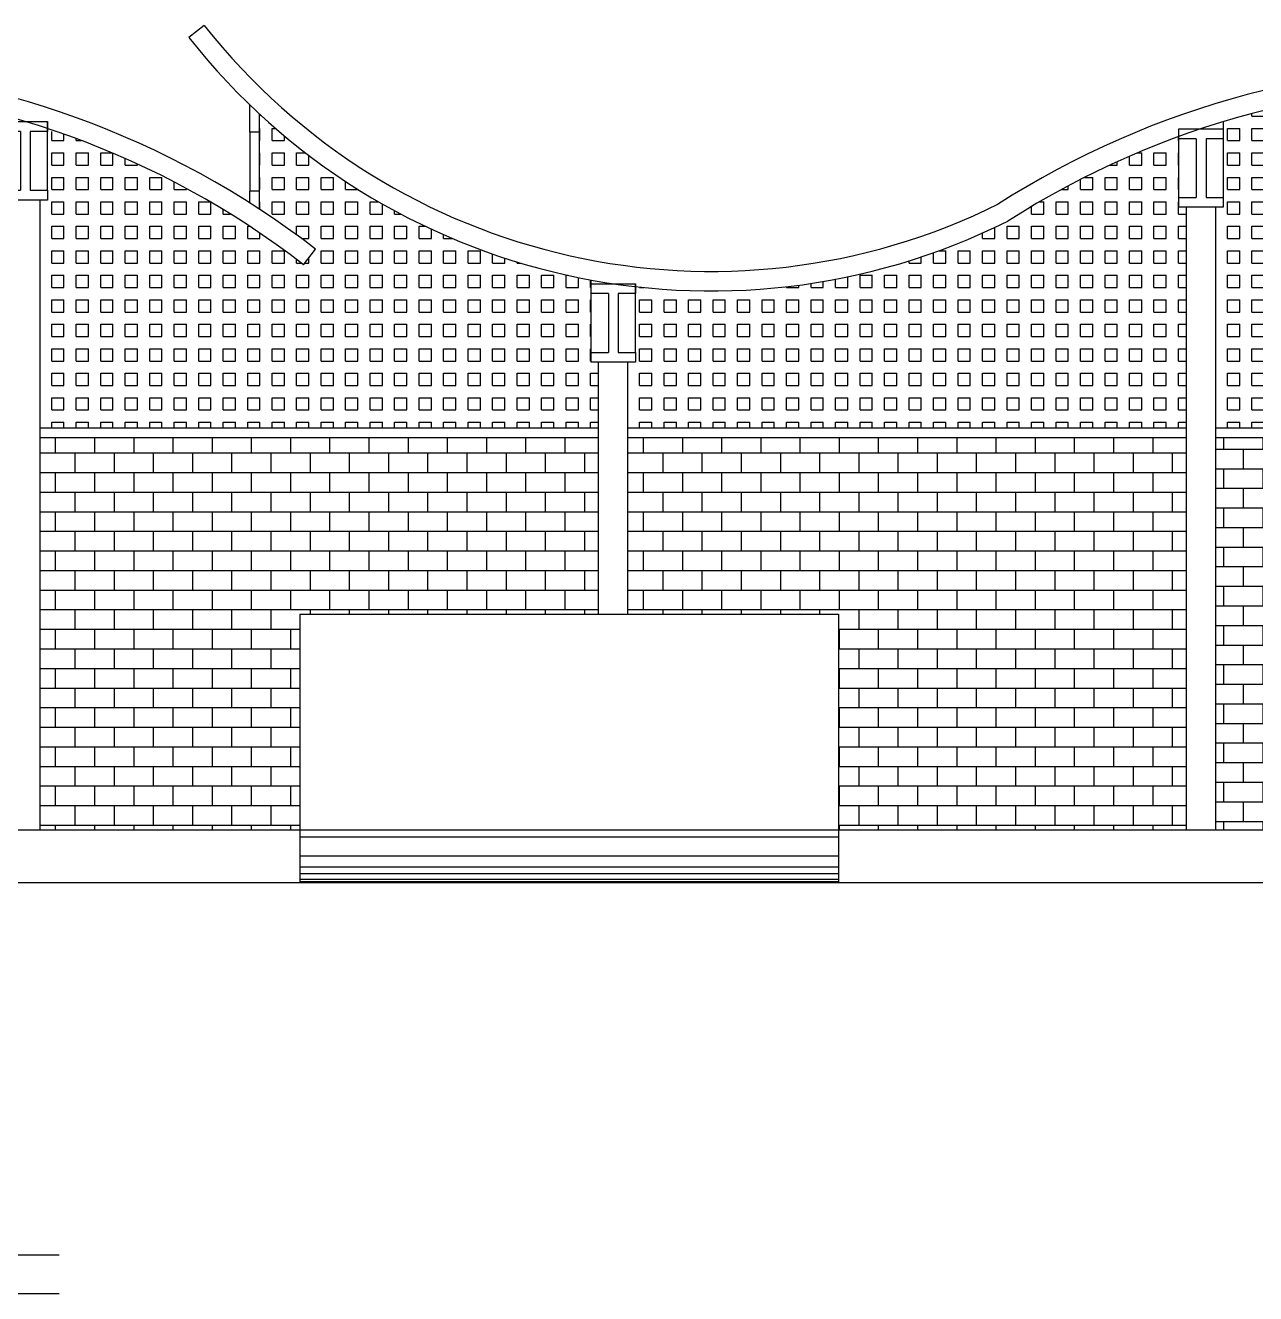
# Model space of a CAD drawing. Header units: metres. Extents: x -28 to 260, y 30 to 125.
# Drawn here: x 219.9 to 232.46, y 108.38 to 121.33 of the extents above; entities that cross this region are included whole.
import ezdxf

# ---------------------------------------------------------------- set-up
doc = ezdxf.new("R2010")
doc.units = ezdxf.units.M
doc.header["$LTSCALE"] = 0.01
doc.header["$MEASUREMENT"] = 0
for name, color, linetype in [('0.1', 2, 'Continuous'), ('0.10', 2, 'Continuous'), ('0.18', 1, 'Continuous'), ('0.20', 7, 'Continuous'), ('0.35', 3, 'Continuous'), ('0.45', 4, 'Continuous'), ('tierra', 9, 'Continuous')]:
    doc.layers.add(name, color=color, linetype=linetype)
pattern_1 = [(360, (262.16984, -61.60051), (3e-17, 0.125), [0.125, -0.125]), (90, (262.16984, -61.60051), (-0.125, 4e-17), [0.125, -0.125])]

# ---------------------------------------------------------------- blocks, each defined once
blk = doc.blocks.new('viga')
at = {"layer": '0.18'}
for p, q in [((-0.038, -0.101), (-0.038, -0.701)), ((0.062, -0.101), (0.062, -0.701))]:
    blk.add_line(p, q, dxfattribs=at)
for points in [[(-0.038, -0.101), (-0.215, -0.101), (-0.215, 0), (0.238, 0), (0.238, -0.101), (0.062, -0.101)], [(0.062, -0.701), (0.238, -0.701), (0.238, -0.801), (-0.215, -0.801), (-0.215, -0.701), (-0.038, -0.701)]]:
    blk.add_lwpolyline(points, dxfattribs=at)

msp = doc.modelspace()

# ---------------------------------------------------------------- hatches: boundary and pattern name
at = {"layer": '0.1'}
h = msp.add_hatch(dxfattribs=at)
h.set_pattern_fill('SQUARE', color=256, angle=360, style=0)
h.set_pattern_definition(pattern_1)
h.paths.add_polyline_path([(237.751, 119.311), (237.675, 119.311), (237.675, 119.412), (237.675, 120.012), (237.675, 120.112), (237.675, 120.198, 0.16141), (232.128, 120.342), (232.128, 119.569), (232.128, 119.469), (232.051, 119.469), (232.051, 117.215), (237.751, 117.215)])
h = msp.add_hatch(dxfattribs=at)
h.set_pattern_fill('SQUARE', color=256, angle=360, style=0)
h.set_pattern_definition(pattern_1)
h.paths.add_polyline_path([(225.751, 117.215), (225.751, 117.888), (225.675, 117.888), (225.675, 117.989), (225.675, 118.727, -0.142229), (222.291, 120.421), (222.291, 120.235), (222.291, 119.635), (222.291, 119.449, -0.019473), (222.863, 119.042), (222.741, 118.883, 0.081933), (220.213, 120.244), (220.128, 120.244), (220.128, 119.644), (220.128, 119.543), (220.051, 119.543), (220.051, 117.215)])
h = msp.add_hatch(dxfattribs=at)
h.set_pattern_fill('SQUARE', color=256, angle=360, style=0)
h.set_pattern_definition(pattern_1)
h.paths.add_polyline_path([(231.751, 119.469), (231.675, 119.469), (231.675, 119.569), (231.675, 120.191, 0.05538), (229.929, 119.328, -0.145184), (226.128, 118.659), (226.128, 117.989), (226.128, 117.888), (226.051, 117.888), (226.051, 117.215), (231.751, 117.215)])
h = msp.add_hatch(dxfattribs=at)
h.set_pattern_fill('AR-B816', color=256, scale=0.025, angle=360, style=0)
h.set_pattern_definition([(360, (290.40978, 240.76124), (5e-17, 0.2), []), (90, (290.40978, 240.76124), (-0.2, 0.2), [0.2, -0.2])])
h.paths.add_polyline_path([(220.051, 113.115), (222.701, 113.115), (222.701, 115.315), (225.751, 115.315), (225.751, 117.115), (220.051, 117.115)])
h.paths.add_polyline_path([(226.051, 115.315), (228.201, 115.315), (228.201, 113.115), (231.751, 113.115), (231.751, 117.115), (226.051, 117.115)])
h = msp.add_hatch(dxfattribs=at)
h.set_pattern_fill('AR-B816', color=256, scale=0.025, angle=180, style=0)
h.set_pattern_definition([(180, (74.12945, 0), (-2e-17, -0.2), []), (270, (74.12945, 0), (0.2, -0.2), [0.2, -0.2])])
h.paths.add_polyline_path([(232.051, 117.115), (232.051, 113.115), (237.751, 113.115), (237.751, 117.115)])
h.paths.add_polyline_path([(238.051, 113.115), (243.751, 113.115), (243.751, 117.115), (238.051, 117.115)])

# ---------------------------------------------------------------- linework, layer by layer
for p, q in [((222.701, 113.115), (222.701, 112.575)), ((228.201, 113.039), (222.701, 113.039)), ((228.201, 113.115), (228.201, 112.575)), ((228.201, 112.845), (222.701, 112.845)), ((228.201, 112.731), (222.701, 112.731)), ((228.201, 112.663), (222.701, 112.663)), ((228.201, 112.606), (222.701, 112.606)), ((228.201, 112.583), (222.701, 112.583))]:
    msp.add_line(p, q, dxfattribs=at)
at = {"layer": '0.10'}
for p, q in [((222.191, 120.235), (222.191, 119.635)), ((222.291, 119.635), (222.291, 120.235))]:
    msp.add_line(p, q, dxfattribs=at)
at = {"layer": '0.18'}
for p, q in [((220.128, 119.644), (220.128, 120.344)), ((232.128, 119.569), (232.128, 120.342)), ((231.675, 119.569), (231.675, 120.27)), ((225.675, 117.989), (225.675, 118.727)), ((226.128, 117.989), (226.128, 118.689)), ((225.751, 117.215), (220.051, 117.215)), ((231.751, 117.215), (226.051, 117.215)), ((237.751, 117.215), (232.051, 117.215)), ((225.751, 117.115), (220.051, 117.115)), ((231.751, 117.115), (226.051, 117.115)), ((237.751, 117.115), (232.051, 117.115)), ((196.105, 108.379), (220.246, 108.379))]:
    msp.add_line(p, q, dxfattribs=at)
at = {"layer": '0.20'}
for p, q in [((222.191, 120.235), (222.191, 120.516)), ((222.291, 120.235), (222.291, 120.421)), ((222.291, 120.235), (222.191, 120.235)), ((222.291, 119.635), (222.191, 119.635)), ((222.191, 119.513), (222.191, 119.635)), ((222.291, 119.449), (222.291, 119.635))]:
    msp.add_line(p, q, dxfattribs=at)
at = {"layer": '0.35'}
for p, q in [((221.727, 121.326), (221.57, 121.202)), ((222.741, 118.883), (222.863, 119.042))]:
    msp.add_line(p, q, dxfattribs=at)
for centre, radius, start, end in [((226.901, 125.401), 6.586, 218.2251, 296.5017), ((226.901, 125.401), 6.786, 218.2251, 296.5017), ((217.354, 111.902), 9.018, 52.3431, 122.6321), ((234.684, 111.902), 9.018, 52.3431, 122.6321), ((217.354, 111.902), 8.818, 52.3431, 122.6321), ((234.684, 111.902), 8.818, 52.3431, 122.6321)]:
    msp.add_arc(centre, radius, start, end, dxfattribs=at)
at = {"layer": '0.45'}
for p, q in [((220.051, 119.543), (219.751, 119.543)), ((220.051, 113.115), (220.051, 119.543)), ((231.751, 113.115), (231.751, 119.469)), ((232.051, 119.469), (231.751, 119.469)), ((232.051, 113.115), (232.051, 119.469)), ((226.051, 117.888), (225.751, 117.888)), ((225.751, 115.315), (225.751, 117.888)), ((226.051, 115.315), (226.051, 117.888)), ((222.701, 115.315), (222.701, 113.115)), ((222.701, 115.315), (228.201, 115.315)), ((228.201, 115.315), (228.201, 113.115))]:
    msp.add_line(p, q, dxfattribs=at)
at = {"layer": 'tierra'}
for p, q in [((197.467, 113.115), (244.347, 113.115)), ((196.801, 112.575), (259.887, 112.575)), ((196.105, 108.774), (220.246, 108.774))]:
    msp.add_line(p, q, dxfattribs=at)

# ---------------------------------------------------------------- block references
at = {"layer": '0.18'}
for p in [(219.889, 120.344), (231.889, 120.27), (225.889, 118.689)]:
    msp.add_blockref('viga', p, dxfattribs=at)

doc.saveas('drawing.dxf')
